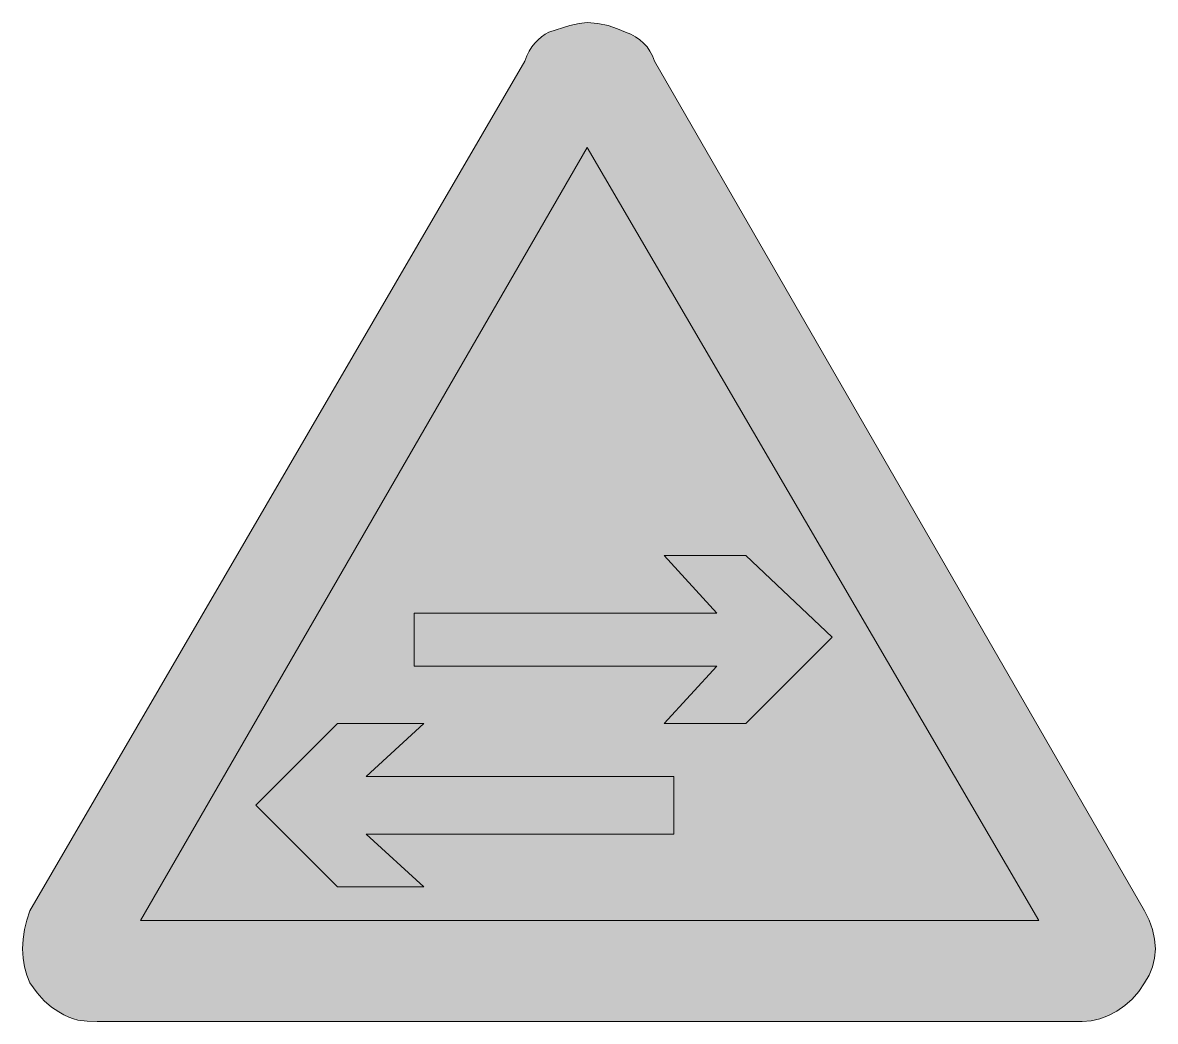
# Model space of a CAD drawing. Header units: metres. Extents: x 143 to 426, y 11 to 260.
import ezdxf

# ---------------------------------------------------------------- set-up
doc = ezdxf.new("R2010")
doc.units = ezdxf.units.M
for name, color, linetype, true_color in [('FILL_BLACK_000000', 7, 'Continuous', 0x000000), ('FILL_RED_FF0000', 7, 'Continuous', 0xff0000), ('FILL_WHITE_FFFFFF', 7, 'Continuous', 0xffffff)]:
    doc.layers.add(name, color=color, linetype=linetype, true_color=true_color)

msp = doc.modelspace()

# ---------------------------------------------------------------- hatches: boundary and pattern name
at = {"layer": 'FILL_BLACK_000000', "true_color": 0x000000}
h = msp.add_hatch(color=7, dxfattribs=at)
h.dxf.hatch_style = 1
h.paths.add_polyline_path([(303.09, 127.2), (323.49, 127.2), (345.09, 106.8), (323.49, 85.2), (303.09, 85.2), (316.29, 99.6), (240.69, 99.6), (240.69, 112.8), (316.29, 112.8), (303.09, 127.2)])
h = msp.add_hatch(color=7, dxfattribs=at)
h.dxf.hatch_style = 1
h.paths.add_polyline_path([(305.49, 72), (305.49, 57.6), (228.69, 57.6), (243.09, 44.4), (221.49, 44.4), (201.09, 64.8), (221.49, 85.2), (243.09, 85.2), (228.69, 72), (305.49, 72)])
at = {"layer": 'FILL_RED_FF0000', "true_color": 0xff0000}
h = msp.add_hatch(color=7, dxfattribs=at)
h.dxf.hatch_style = 1
h.paths.add_polyline_path([(424.27, 36.1), (425.12, 33.73), (425.62, 31.33), (425.79, 28.95), (425.62, 26.62), (425.12, 24.39), (424.27, 22.31), (423.09, 20.4), (421.63, 18.26), (419.98, 16.37), (418.15, 14.73), (416.19, 13.35), (414.11, 12.26), (411.95, 11.46), (409.74, 10.97), (407.49, 10.8), (161.49, 10.8), (158.98, 10.84), (156.69, 11.1), (155.56, 11.39), (154.4, 11.81), (153.19, 12.41), (151.89, 13.2), (150.09, 14.32), (148.29, 15.9), (146.49, 17.92), (144.69, 20.4), (143.9, 22.31), (143.34, 24.39), (143, 26.62), (142.89, 28.95), (143, 31.33), (143.34, 33.73), (143.9, 36.1), (144.69, 38.4), (268.29, 250.8), (268.79, 252.09), (269.4, 253.27), (270.08, 254.34), (270.84, 255.3), (271.65, 256.14), (272.51, 256.87), (273.39, 257.49), (274.29, 258), (279.54, 259.65), (281.88, 260.19), (283.89, 260.4), (286.57, 260.19), (289.14, 259.65), (291.48, 258.88), (293.49, 258), (294.78, 257.49), (295.97, 256.87), (297.03, 256.14), (297.99, 255.3), (298.83, 254.34), (299.57, 253.27), (300.18, 252.09), (300.69, 250.8), (423.09, 38.4), (424.27, 36.1)])
at = {"layer": 'FILL_WHITE_FFFFFF', "true_color": 0xffffff}
h = msp.add_hatch(color=7, dxfattribs=at)
h.dxf.hatch_style = 1
h.paths.add_polyline_path([(283.89, 229.2), (396.69, 36), (172.29, 36), (283.89, 229.2)])

# ---------------------------------------------------------------- linework, layer by layer
at = {"layer": 'FILL_BLACK_000000', "lineweight": 0, "true_color": 0x000000}
for points in [[(303.09, 127.2), (323.49, 127.2), (345.09, 106.8), (323.49, 85.2), (303.09, 85.2), (316.29, 99.6), (240.69, 99.6), (240.69, 112.8), (316.29, 112.8)], [(305.49, 72), (305.49, 57.6), (228.69, 57.6), (243.09, 44.4), (221.49, 44.4), (201.09, 64.8), (221.49, 85.2), (243.09, 85.2), (228.69, 72)]]:
    msp.add_lwpolyline(points, close=True, dxfattribs=at)
at = {"layer": 'FILL_RED_FF0000', "lineweight": 0, "true_color": 0xff0000}
msp.add_lwpolyline([(424.27, 36.1), (425.12, 33.73), (425.62, 31.33), (425.79, 28.95), (425.62, 26.62), (425.12, 24.39), (424.27, 22.31), (423.09, 20.4), (421.63, 18.26), (419.98, 16.37), (418.15, 14.73), (416.19, 13.35), (414.11, 12.26), (411.95, 11.46), (409.74, 10.97), (407.49, 10.8), (161.49, 10.8), (158.98, 10.84), (156.69, 11.1), (155.56, 11.39), (154.4, 11.81), (153.19, 12.41), (151.89, 13.2), (150.09, 14.32), (148.29, 15.9), (146.49, 17.92), (144.69, 20.4), (143.9, 22.31), (143.34, 24.39), (143, 26.62), (142.89, 28.95), (143, 31.33), (143.34, 33.73), (143.9, 36.1), (144.69, 38.4), (268.29, 250.8), (268.79, 252.09), (269.4, 253.27), (270.08, 254.34), (270.84, 255.3), (271.65, 256.14), (272.51, 256.87), (273.39, 257.49), (274.29, 258), (279.54, 259.65), (281.88, 260.19), (283.89, 260.4), (286.57, 260.19), (289.14, 259.65), (291.48, 258.88), (293.49, 258), (294.78, 257.49), (295.97, 256.87), (297.03, 256.14), (297.99, 255.3), (298.83, 254.34), (299.57, 253.27), (300.18, 252.09), (300.69, 250.8), (423.09, 38.4)], close=True, dxfattribs=at)
at = {"layer": 'FILL_WHITE_FFFFFF', "lineweight": 0, "true_color": 0xff0000}
msp.add_lwpolyline([(283.89, 229.2), (396.69, 36), (172.29, 36)], close=True, dxfattribs=at)

doc.saveas('drawing.dxf')
